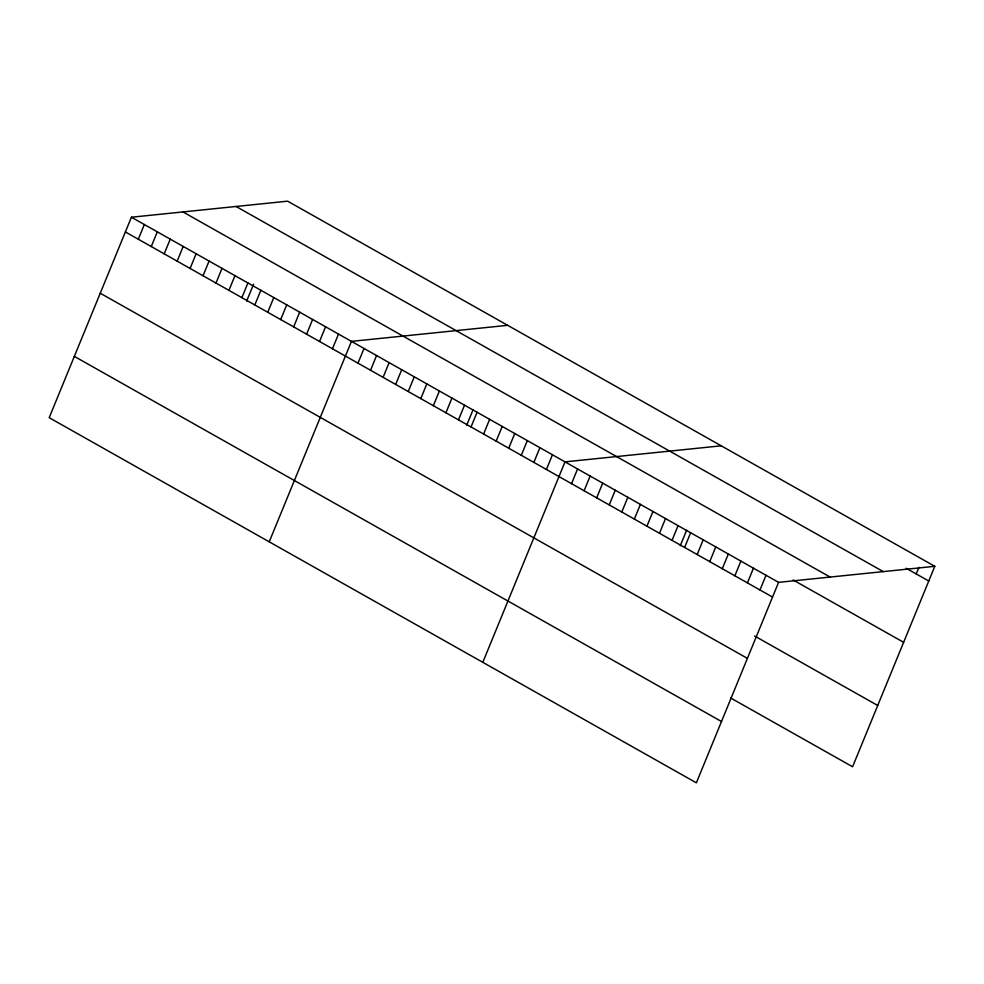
<?xml version="1.0" encoding="UTF-8"?>
<svg xmlns="http://www.w3.org/2000/svg" width="984" height="984" viewBox="0 0 984 984"><rect width="100%" height="100%" fill="white"/><g stroke="black" fill="none" stroke-linecap="round" stroke-linejoin="round"><path stroke-width="1.48" d="M934.8 566.317L287.635 201.179L131.413 217.23L49.2 417.683L696.364 782.821L778.578 582.356L934.8 566.317L852.587 766.77L730.731 698.025M138.326 239.247L144.353 224.524M151.265 246.541L157.305 231.83M164.205 253.847L170.244 239.137M177.157 261.154L183.184 246.43M190.097 268.447L196.136 253.737M203.036 275.754L209.075 261.043M215.988 283.06L222.015 268.349M228.928 290.366L234.967 275.643M241.867 297.66L247.907 282.949M246.677 301.055L253.577 284.204M254.819 304.966L260.846 290.255M267.759 312.272L273.798 297.549M280.698 319.566L286.738 304.856M293.65 326.873L299.677 312.162M306.59 334.179L312.617 319.468M319.529 341.485L325.569 326.762M332.469 348.779L338.508 334.068M269.235 541.827L351.448 341.374L507.67 325.323M357.979 363.17L364.018 348.459M370.538 370.255L376.577 355.544M383.108 377.352L389.135 362.629M395.666 384.437L401.706 369.726M408.237 391.521L414.264 376.811M420.795 398.606L426.822 383.895M433.354 405.703L439.393 390.98M445.924 412.788L451.951 398.077M458.483 419.873L464.522 405.162M466.711 425.199L473.046 409.762M471.041 426.958L477.08 412.247M483.611 434.055L489.638 419.332M496.17 441.139L502.209 426.429M508.728 448.224L514.767 433.513M521.299 455.309L527.326 440.598M533.857 462.406L539.896 447.683M546.415 469.491L552.454 454.78M482.8 662.33L565.013 461.865L721.235 445.813M571.544 483.661L577.583 468.95M584.102 490.758L590.142 476.035M596.673 497.842L602.7 483.132M609.231 504.927L615.271 490.216M621.802 512.012L627.829 497.301M634.36 519.109L640.399 504.386M646.918 526.194L652.958 511.483M659.489 533.279L665.516 518.568M672.047 540.364L678.087 525.653M680.276 545.689L686.611 530.253M684.606 547.461L690.645 532.738M697.176 554.546L703.203 539.835M709.735 561.63L715.774 546.919M722.293 568.715L728.332 554.004M734.864 575.812L740.89 561.089M747.422 582.897L753.461 568.186M759.98 589.982L766.019 575.271M916.202 573.943L918.945 567.251M906.153 568.272L928.761 581.027M236.086 206.48L883.251 571.606M182.963 211.929L830.139 577.067M793.079 579.945L903.632 642.318M131.413 217.23L778.578 582.356M125.386 231.941L772.551 597.067M754.605 636.021L877.728 705.479M100.245 293.232L747.409 658.37M74.341 356.392L721.506 721.518"/></g></svg>
